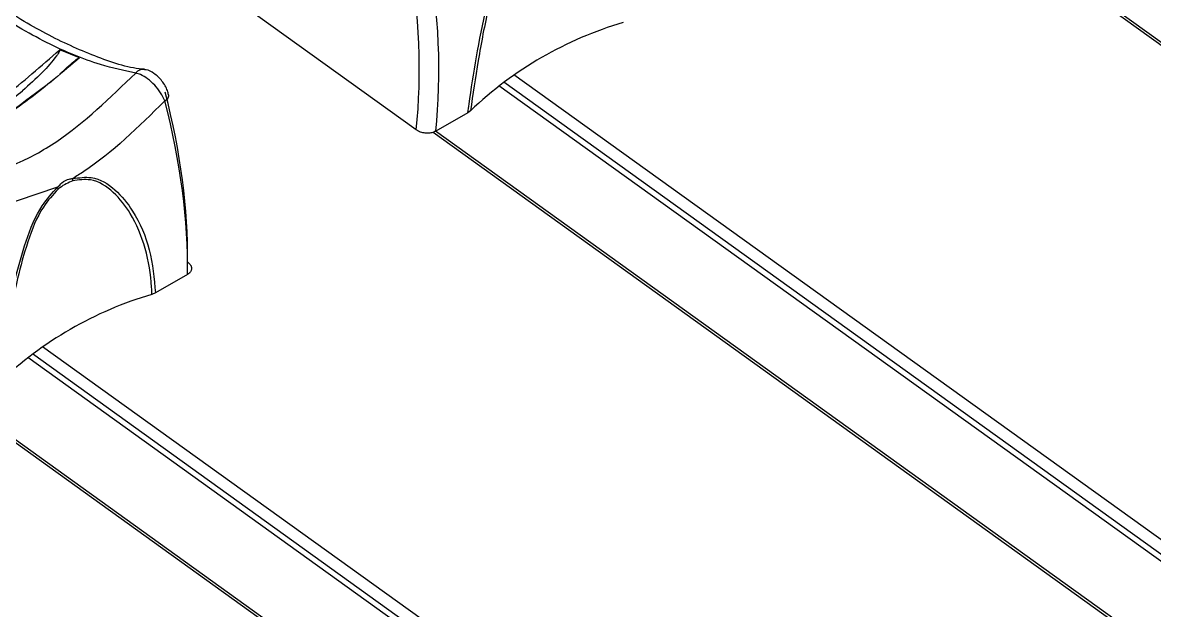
# Model space of a CAD drawing. Header units: inches. Extents: x 1.2 to 43.4, y 1.7 to 28.6.
# Drawn here: x 9.558 to 10.728, y 13.406 to 14.014 of the extents above; entities that cross this region are included whole.
import ezdxf

# ---------------------------------------------------------------- set-up
doc = ezdxf.new("R2010")
doc.units = ezdxf.units.IN
doc.header["$MEASUREMENT"] = 0

msp = doc.modelspace()

# ---------------------------------------------------------------- linework, layer by layer
for p, q in [((10.4697, 14.1815), (11.5369, 13.414)), ((11.5391, 13.4153), (10.4722, 14.1825)), ((9.9652, 13.9028), (9.7209, 14.0784)), ((9.6172, 13.9773), (9.5967, 13.9857)), ((11.142, 13.1861), (10.0661, 13.9597)), ((11.1249, 13.1762), (10.0507, 13.9485)), ((11.1304, 13.1794), (10.0556, 13.9522)), ((9.7094, 13.9389), (9.7093, 13.9392)), ((10.0213, 13.9226), (10.0185, 13.9205)), ((10.0185, 13.9205), (9.9854, 13.9014)), ((9.9826, 13.9003), (11.0498, 13.1328)), ((11.052, 13.1341), (9.9851, 13.9013)), ((9.5945, 13.8434), (9.4901, 13.8086)), ((9.7287, 13.7532), (9.6956, 13.7341)), ((9.6956, 13.7341), (9.692, 13.7325)), ((10.6549, 12.9049), (9.579, 13.6785)), ((10.6377, 12.895), (9.5636, 13.6673)), ((10.6433, 12.8981), (9.5685, 13.671)), ((9.4954, 13.6191), (10.5627, 12.8516)), ((10.5649, 12.8529), (9.498, 13.6201))]:
    msp.add_line(p, q)
at = {"flags": 128}
msp.add_lwpolyline([(9.7053, 13.9328), (9.7071, 13.9341), (9.7084, 13.9354), (9.7092, 13.9368), (9.7095, 13.938), (9.7094, 13.9389)], dxfattribs=at)
for centre, radius, start, end in [((10.2884, 13.6423), 0.3872, 106.3816, 133.613), ((9.683, 13.9553), 0.0101, 83.9844, 141.2643), ((9.5869, 13.8515), 0.0232, 356.7664, 2.1903), ((9.5748, 13.8362), 0.0209, 14.6998, 20.0079), ((9.8012, 13.3611), 0.3872, 106.3816, 133.613)]:
    msp.add_arc(centre, radius, start, end)
for centre, major_axis, ratio, start_param, end_param in [((9.5346, 14.1847), (-0.2821, 0.5398), 0.610422, 3.882904, 4.230235), ((9.5447, 14.1899), (-0.2893, 0.5523), 0.609678, 3.882247, 4.229577), ((9.3005, 14.0495), (-0.324, 0.5157), 0.54313, 3.836956, 4.184286), ((9.2903, 14.0431), (-0.3312, 0.5282), 0.54393, 3.83737, 4.1847)]:
    msp.add_ellipse(centre, major_axis=major_axis, ratio=ratio, start_param=start_param, end_param=end_param)
for points, knots in [([(10.0185, 13.9205), (10.0189, 13.9235), (10.024, 13.9571), (10.0315, 14.0077), (10.0482, 14.0688), (10.062, 14.1034), (10.076, 14.1186), (10.0816, 14.1246)], [0, 0, 0, 0, 0.047044, 0.53055, 0.706931, 0.883364, 1, 1, 1, 1]), ([(10.0822, 14.1228), (10.0768, 14.1169), (10.0633, 14.102), (10.05, 14.068), (10.0381, 14.0238), (10.0288, 13.9736), (10.0238, 13.9396), (10.0213, 13.9226)], [0, 0, 0, 0, 0.114747, 0.290047, 0.466606, 0.73294, 1, 1, 1, 1]), ([(9.6752, 13.9616), (9.6632, 13.9641), (9.6334, 13.9705), (9.5828, 13.9918), (9.5299, 14.0228), (9.4965, 14.0492), (9.4824, 14.0603)], [0, 0, 0, 0, 0.196948, 0.486122, 0.783685, 1, 1, 1, 1]), ([(9.6842, 13.9655), (9.6833, 13.9656), (9.6675, 13.9667), (9.6332, 13.9782), (9.5826, 14.001), (9.5393, 14.0269), (9.5137, 14.0478), (9.5052, 14.0547)], [0, 0, 0, 0, 0.016398, 0.30019, 0.579936, 0.861127, 1, 1, 1, 1]), ([(9.3871, 13.8647), (9.4158, 13.8729), (9.45, 13.8828), (9.5016, 13.9115), (9.5429, 13.9383), (9.5776, 13.9689), (9.5967, 13.9857)], [0, 0, 0, 0, 0.422733, 0.503535, 0.726272, 1, 1, 1, 1]), ([(9.5967, 13.9857), (9.5967, 13.9857), (9.5968, 13.9857), (9.5969, 13.9855), (9.5968, 13.985), (9.5959, 13.9828), (9.5903, 13.9748), (9.5776, 13.9607), (9.5652, 13.9495), (9.5583, 13.9433)], [0, 0, 0, 0, 0.00301, 0.006717, 0.013212, 0.034266, 0.132434, 0.522424, 1, 1, 1, 1]), ([(9.6172, 13.9773), (9.5997, 13.9625), (9.5649, 13.9328), (9.5275, 13.9083), (9.4995, 13.8921), (9.4631, 13.8726), (9.4315, 13.8633), (9.4078, 13.8564)], [0, 0, 0, 0, 0.242688, 0.485374, 0.515758, 0.637393, 1, 1, 1, 1]), ([(9.5971, 13.9609), (9.5978, 13.9615), (9.6003, 13.9638), (9.6041, 13.9673), (9.6082, 13.9709), (9.611, 13.9733), (9.6129, 13.9748), (9.6142, 13.9758), (9.6152, 13.9765), (9.6159, 13.9769), (9.6164, 13.9772), (9.6168, 13.9773), (9.617, 13.9773), (9.6171, 13.9773), (9.6172, 13.9773)], [0, 0, 0, 0, 0.110117, 0.400736, 0.596751, 0.728883, 0.817994, 0.878203, 0.919027, 0.946911, 0.974726, 0.985957, 0.995006, 1, 1, 1, 1]), ([(9.4671, 13.8414), (9.5024, 13.8502), (9.5453, 13.861), (9.6155, 13.9038), (9.6487, 13.9359), (9.6752, 13.9616)], [0, 0, 0, 0, 0.482262, 0.585619, 1, 1, 1, 1]), ([(9.7053, 13.9328), (9.704, 13.9356), (9.7014, 13.9412), (9.695, 13.9493), (9.6877, 13.9559), (9.6807, 13.9601), (9.6769, 13.9611), (9.6752, 13.9616)], [0, 0, 0, 0, 0.212336, 0.425642, 0.637858, 0.844545, 1, 1, 1, 1]), ([(9.7091, 13.9389), (9.7088, 13.9404), (9.7077, 13.9454), (9.7026, 13.9538), (9.6948, 13.9611), (9.6883, 13.9649), (9.6848, 13.965), (9.6842, 13.965)], [0, 0, 0, 0, 0.12272, 0.412965, 0.713717, 0.955456, 1, 1, 1, 1]), ([(9.4248, 13.8598), (9.4528, 13.8704), (9.5068, 13.8909), (9.5648, 13.9354), (9.5927, 13.9569)], [0, 0, 0, 0, 0.517848, 1, 1, 1, 1]), ([(9.432, 13.8701), (9.435, 13.871), (9.464, 13.8799), (9.5075, 13.9019), (9.5465, 13.9337), (9.5583, 13.9433)], [0, 0, 0, 0, 0.07306, 0.718365, 1, 1, 1, 1]), ([(9.7053, 13.9328), (9.6782, 13.906), (9.6475, 13.8757), (9.6139, 13.8548), (9.6101, 13.8524)], [0, 0, 0, 0, 0.886616, 1, 1, 1, 1]), ([(9.9854, 13.9014), (9.9841, 13.9008), (9.9816, 13.8996), (9.9769, 13.8991), (9.972, 13.8997), (9.968, 13.901), (9.966, 13.9023), (9.9652, 13.9028)], [0, 0, 0, 0, 0.214833, 0.42968, 0.644214, 0.858614, 1, 1, 1, 1]), ([(9.5945, 13.8434), (9.5959, 13.845), (9.5995, 13.849), (9.6051, 13.852), (9.6089, 13.8523), (9.6101, 13.8524)], [0, 0, 0, 0, 0.304025, 0.787468, 1, 1, 1, 1]), ([(9.6101, 13.8524), (9.6166, 13.8533), (9.633, 13.8557), (9.6549, 13.8417), (9.6758, 13.8158), (9.6914, 13.7791), (9.6942, 13.7491), (9.6956, 13.7341)], [0, 0, 0, 0, 0.116438, 0.292573, 0.468654, 0.733955, 1, 1, 1, 1]), ([(9.5314, 13.6393), (9.5318, 13.6423), (9.5369, 13.6759), (9.5444, 13.7265), (9.5611, 13.7876), (9.5749, 13.8222), (9.5889, 13.8374), (9.5945, 13.8434)], [0, 0, 0, 0, 0.047044, 0.53055, 0.70693, 0.883364, 1, 1, 1, 1]), ([(9.5951, 13.8415), (9.5897, 13.8357), (9.5761, 13.8208), (9.5629, 13.7868), (9.551, 13.7426), (9.5417, 13.6924), (9.5367, 13.6584), (9.5342, 13.6414)], [0, 0, 0, 0, 0.1147473, 0.2900473, 0.4666064, 0.73294, 1, 1, 1, 1]), ([(9.6101, 13.8502), (9.6055, 13.8481), (9.6004, 13.8458), (9.5956, 13.842), (9.5951, 13.8415)], [0, 0, 0, 0, 0.882837, 1, 1, 1, 1]), ([(9.692, 13.7325), (9.6919, 13.735), (9.6907, 13.7645), (9.6804, 13.804), (9.6532, 13.839), (9.6322, 13.8532), (9.6163, 13.851), (9.6101, 13.8502)], [0, 0, 0, 0, 0.045206, 0.532626, 0.709476, 0.885064, 1, 1, 1, 1]), ([(9.7288, 13.7663), (9.7298, 13.7654), (9.7318, 13.7636), (9.7331, 13.7605), (9.7328, 13.7574), (9.7312, 13.7548), (9.7294, 13.7537), (9.7287, 13.7532)], [0, 0, 0, 0, 0.214838, 0.429686, 0.644207, 0.858604, 1, 1, 1, 1])]:
    msp.add_open_spline(points, degree=3, knots=knots)

doc.saveas('drawing.dxf')
